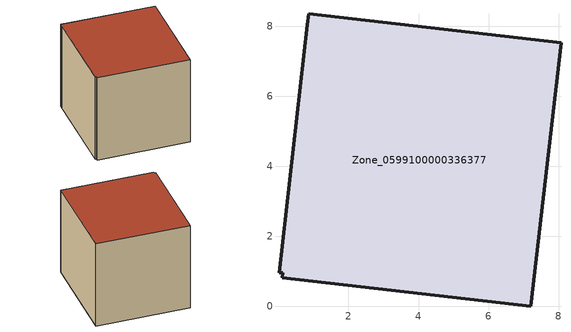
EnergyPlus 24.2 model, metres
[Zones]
Zone_0599100000336377
 floor ground (C_G): 0.02,0.96 0.83,8.04 0.87,8.35 8.07,7.53 7.21,0 0.11,0.81 0.13,0.95 z0
 wall outside (C_F): 0.83,8.04 0.02,0.96 0.13,0.95 0.11,0.81 7.21,0 8.07,7.53 0.87,8.35 0.83,8.04 z0:7.1
 roof outside (C_R): 8.07,7.53 0.87,8.35 0.83,8.04 0.02,0.96 0.13,0.95 0.11,0.81 7.21,0 z7.1
[BUILDING]
Pand.0599100000336377: North Axis=0; Terrain=City; Loads Convergence Tolerance Value=0.04; Temperature Convergence Tolerance Value=0.4; Solar Distribution=FullExterior; Maximum Number of Warmup Days=25; Minimum Number of Warmup Days=1
[Site:Location]
Rotterdam.The.Hague.AP_ZH_NLD Design_Conditions: Latitude=51.96; Longitude=4.45; Time Zone=1; Elevation=-4.5
[SITE:GROUNDTEMPERATURE:BUILDINGSURFACE]
18, 18, 18, 18, 18, 18, 18, 18, 18, 18, 18, 18
[MATERIAL] Thermal Absorptance=0.9; Solar Absorptance=0.7; Visible Absorptance=0.7
Name | Roughness | Thickness | Conductivity | Density | Specific Heat
G.TI.1975-1991 | MediumSmooth | 0.15 | 0.288461 | 540 | 1210
F.TI.1975-1991 | Rough | 0.3 | 0.230769 | 1920 | 840
R.TI.1975-1991 | MediumRough | 0.2 | 0.153846 | 1500 | 1000
[CONSTRUCTION]
C_G: G.TI.1975-1991
C_F: F.TI.1975-1991
C_R: R.TI.1975-1991
[ZONE]
Zone_0599100000336377: Type=1; Multiplier=1; Ceiling Height=Autocalculate; Volume=Autocalculate; Floor Area=autocalculate; Part of Total Floor Area=Yes
[ZONEINFILTRATION:DESIGNFLOWRATE]
Infil_Zone_0599100000336377: Zone or ZoneList or Space or SpaceList=Zone_0599100000336377; Schedule=AlwaysOn; Design Flow Rate Calculation Method=Flow/Area; Flow Rate per Floor Area=0.003; Constant Term Coefficient=1; Temperature Term Coefficient=0; Velocity Term Coefficient=0; Velocity Squared Term Coefficient=0
[HVACTEMPLATE:ZONE:IDEALLOADSAIRSYSTEM]
Zone_0599100000336377: Maximum Heating Supply Air Temperature=50; Minimum Cooling Supply Air Temperature=13; Maximum Heating Supply Air Humidity Ratio=0.0156; Minimum Cooling Supply Air Humidity Ratio=0.0077; Heating Limit=NoLimit; Cooling Limit=NoLimit; Dehumidification Control Type=ConstantSensibleHeatRatio; Cooling Sensible Heat Ratio=0.7; Dehumidification Setpoint=60; Humidification Control Type=None; Humidification Setpoint=30; Outdoor Air Method=None; Outdoor Air Flow Rate per Person=0.00944; Outdoor Air Flow Rate per Zone Floor Area=0; Outdoor Air Flow Rate per Zone=0; Demand Controlled Ventilation Type=None; Outdoor Air Economizer Type=NoEconomizer; Heat Recovery Type=None; Sensible Heat Recovery Effectiveness=0.7; Latent Heat Recovery Effectiveness=0.65
[ZONECONTROL:THERMOSTAT]
ThermostatControl_Zone_0599100000336377: Zone or ZoneList=Zone_0599100000336377; Control Type Schedule=DualSetpointControlType; Control 1=Thermostat_Zone_0599100000336377; Temperature Difference Between Cutout And Setpoint=0
[THERMOSTATSETPOINT:DUALSETPOINT]
Thermostat_Zone_0599100000336377: Heating Setpoint Temperature Schedule=HeatingSetpoint_Zone_0599100000336377; Cooling Setpoint Temperature Schedule=CoolingSetpoint_Zone_0599100000336377
[SCHEDULE:COMPACT]
HeatingSetpoint_Zone_0599100000336377: Through: 12/31, For: AllDays, Until: 24:00, 21
CoolingSetpoint_Zone_0599100000336377: Through: 12/31, For: AllDays, Until: 24:00, 24
DualSetpointControlType: Through: 12/31, For: AllDays, Until: 24:00, 4
AlwaysOn: Through: 12/31, For: AllDays, Until: 24:00, 1
